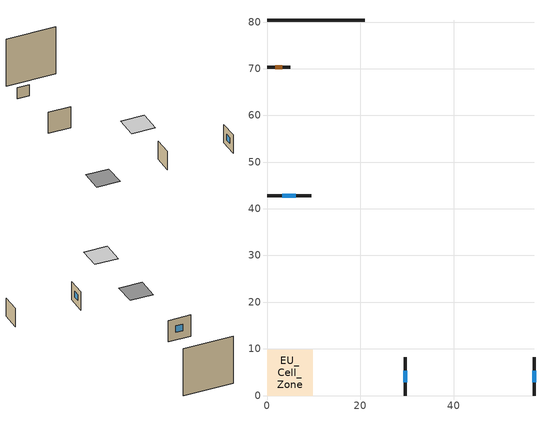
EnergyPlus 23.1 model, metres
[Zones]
EU_Cell_Zone
 floor othersidecoefficients (EU_IT.MidClim.SFH-TH.07.Gen.ReEx.001.001_floor_1_Construction): 0,0 9.8,0 9.8,9.8 0,9.8 z0
 wall outside (EU_IT.MidClim.SFH-TH.07.Gen.ReEx.001.001_wall_1_east_1_Construction): 29.6,0 29.6,8.16 z0:8.16
 wall outside (EU_IT.MidClim.SFH-TH.07.Gen.ReEx.001.001_wall_1_south_2_Construction): 9.43,42.76 0,42.76 z0:9.43
 wall outside (EU_IT.MidClim.SFH-TH.07.Gen.ReEx.001.001_wall_1_west_3_Construction): 57.18,8.16 57.18,0 z0:8.16
 wall outside (EU_IT.MidClim.SFH-TH.07.Gen.ReEx.001.001_wall_1_south_4_Construction): 4.98,70.35 0,70.35 z0:4.98
 wall othersidecoefficients (EU_IT.MidClim.SFH-TH.07.Gen.ReEx.001.001_thermal_bridge_Construction): 20.95,80.33 0,80.33 z0:20.95
 window (EU_IT.MidClim.SFH-TH.07.Gen.ReEx.001.001_window_east_1_Construction): 29.6,2.81 29.6,5.35 z2.81:5.35
 window (EU_IT.MidClim.SFH-TH.07.Gen.ReEx.001.001_window_south_2_Construction): 6.18,42.76 3.25,42.76 z3.25:6.18
 window (EU_IT.MidClim.SFH-TH.07.Gen.ReEx.001.001_window_west_3_Construction): 57.18,5.35 57.18,2.81 z2.81:5.35
 door (EU_IT.MidClim.SFH-TH.07.Gen.ReEx.001.001_door_south_4_Construction): 3.27,70.35 1.72,70.35 z1.72:3.27
 ceiling othersidecoefficients (EU_IT.MidClim.SFH-TH.07.Gen.ReEx.001.001_roof_2_Construction): 14.8,0 24.6,0 24.6,9.8 14.8,9.8 z20
[Building]
EU Step8 Campaign Cell: North Axis=0; Terrain=City; Solar Distribution=FullExterior
[Site:Location]
Bologna: Latitude=44.5; Longitude=11.25; Time Zone=1; Elevation=37
[SizingPeriod:WeatherFileDays]
AnnualSizingPeriod: Begin Month=1; Begin Day of Month=1; End Month=12; End Day of Month=31; Use Weather File Daylight Saving Period=No; Use Weather File Rain and Snow Indicators=No
[MATERIAL]
EU_InternalMass_Material: Roughness=MediumRough; Thickness=0.1; Conductivity=1; Density=1800; Specific Heat=900; Thermal Absorptance=0.9; Solar Absorptance=0.7; Visible Absorptance=0.7
[MATERIAL:NOMASS] Roughness=MediumRough; Thermal Absorptance=0.9; Solar Absorptance=0.7; Visible Absorptance=0.7
Name | Thermal Resistance
EU_IT.MidClim.SFH-TH.07.Gen.ReEx.001.001_floor_1_NoMass | 1.49599
EU_IT.MidClim.SFH-TH.07.Gen.ReEx.001.001_roof_2_NoMass | 1.66944
EU_IT.MidClim.SFH-TH.07.Gen.ReEx.001.001_wall_1_east_1_NoMass; EU_IT.MidClim.SFH-TH.07.Gen.ReEx.001.001_wall_1_south_2_NoMass; EU_IT.MidClim.SFH-TH.07.Gen.ReEx.001.001_wall_1_west_3_NoMass; EU_IT.MidClim.SFH-TH.07.Gen.ReEx.001.001_wall_1_south_4_NoMass | 1.55664
EU_IT.MidClim.SFH-TH.07.Gen.ReEx.001.001_door_south_4_NoMass | 0.677596
EU_IT.MidClim.SFH-TH.07.Gen.ReEx.001.001_thermal_bridge_NoMass | 23.0383
[WINDOWMATERIAL:SIMPLEGLAZINGSYSTEM] UFactor=2.43074; Solar Heat Gain Coefficient=0.75; Visible Transmittance=0.75
EU_IT.MidClim.SFH-TH.07.Gen.ReEx.001.001_window_east_1_SimpleGlazing; EU_IT.MidClim.SFH-TH.07.Gen.ReEx.001.001_window_south_2_SimpleGlazing; EU_IT.MidClim.SFH-TH.07.Gen.ReEx.001.001_window_west_3_SimpleGlazing
[CONSTRUCTION]
EU_IT.MidClim.SFH-TH.07.Gen.ReEx.001.001_floor_1_Construction: EU_IT.MidClim.SFH-TH.07.Gen.ReEx.001.001_floor_1_NoMass
EU_IT.MidClim.SFH-TH.07.Gen.ReEx.001.001_roof_2_Construction: EU_IT.MidClim.SFH-TH.07.Gen.ReEx.001.001_roof_2_NoMass
EU_IT.MidClim.SFH-TH.07.Gen.ReEx.001.001_wall_1_east_1_Construction: EU_IT.MidClim.SFH-TH.07.Gen.ReEx.001.001_wall_1_east_1_NoMass
EU_IT.MidClim.SFH-TH.07.Gen.ReEx.001.001_window_east_1_Construction: EU_IT.MidClim.SFH-TH.07.Gen.ReEx.001.001_window_east_1_SimpleGlazing
EU_IT.MidClim.SFH-TH.07.Gen.ReEx.001.001_wall_1_south_2_Construction: EU_IT.MidClim.SFH-TH.07.Gen.ReEx.001.001_wall_1_south_2_NoMass
EU_IT.MidClim.SFH-TH.07.Gen.ReEx.001.001_window_south_2_Construction: EU_IT.MidClim.SFH-TH.07.Gen.ReEx.001.001_window_south_2_SimpleGlazing
EU_IT.MidClim.SFH-TH.07.Gen.ReEx.001.001_wall_1_west_3_Construction: EU_IT.MidClim.SFH-TH.07.Gen.ReEx.001.001_wall_1_west_3_NoMass
EU_IT.MidClim.SFH-TH.07.Gen.ReEx.001.001_window_west_3_Construction: EU_IT.MidClim.SFH-TH.07.Gen.ReEx.001.001_window_west_3_SimpleGlazing
EU_IT.MidClim.SFH-TH.07.Gen.ReEx.001.001_wall_1_south_4_Construction: EU_IT.MidClim.SFH-TH.07.Gen.ReEx.001.001_wall_1_south_4_NoMass
EU_IT.MidClim.SFH-TH.07.Gen.ReEx.001.001_door_south_4_Construction: EU_IT.MidClim.SFH-TH.07.Gen.ReEx.001.001_door_south_4_NoMass
EU_IT.MidClim.SFH-TH.07.Gen.ReEx.001.001_thermal_bridge_Construction: EU_IT.MidClim.SFH-TH.07.Gen.ReEx.001.001_thermal_bridge_NoMass
EU_InternalMass_Construction: EU_InternalMass_Material
[ZONE]
EU_Cell_Zone: Type=1; Multiplier=1; Ceiling Height=1.7596; Volume=604.6; Floor Area=171.8; Part of Total Floor Area=Yes
[INTERNALMASS]
EU_Cell_Zone_EU_InternalMass: Construction=EU_InternalMass_Construction; Zone or ZoneList=EU_Cell_Zone; Surface Area=171.8
[SURFACEPROPERTY:OTHERSIDECOEFFICIENTS] Combined ConvectiveRadiative Film Coefficient=0; Constant Temperature=0; Constant Temperature Coefficient=0; Ground Temperature Coefficient=0; Wind Speed Coefficient=0; Sinusoidal Variation of Constant Temperature Coefficient=No; Period of Sinusoidal Variation=24; Previous Other Side Temperature Coefficient=0
Name | External DryBulb Temperature Coefficient | Zone Air Temperature Coefficient
EU_IT.MidClim.SFH-TH.07.Gen.ReEx.001.001_floor_1_b0.406174 | 0.406174 | 0.593826
EU_IT.MidClim.SFH-TH.07.Gen.ReEx.001.001_roof_2_b0.8285 | 0.8285 | 0.1715
EU_IT.MidClim.SFH-TH.07.Gen.ReEx.001.001_wall_1_east_1_b1; EU_IT.MidClim.SFH-TH.07.Gen.ReEx.001.001_wall_1_south_2_b1; EU_IT.MidClim.SFH-TH.07.Gen.ReEx.001.001_wall_1_west_3_b1; EU_IT.MidClim.SFH-TH.07.Gen.ReEx.001.001_wall_1_south_4_b1; EU_IT.MidClim.SFH-TH.07.Gen.ReEx.001.001_thermal_bridge_b1 | 1 | 0
[OTHEREQUIPMENT]
EU_Step8_InternalGain_it__IT.MidClim.SFH-TH.07.Gen.ReEx.001.001__f030_f030: Fuel Type=Electricity; Zone or ZoneList or Space or SpaceList=EU_Cell_Zone; Schedule=EU_Step8_GainSchedule_it__IT.MidClim.SFH-TH.07.Gen.ReEx.001.001__f030_f030; Design Level Calculation Method=Watts/Area; Power per Zone Floor Area=1; Fraction Latent=0; Fraction Radiant=0; Fraction Lost=0; Carbon Dioxide Generation Rate=0; EndUse Subcategory=EU_Step8_InternalGains
[ZONEVENTILATION:DESIGNFLOWRATE]
EU_ConstantAir_EU_Cell_Zone: Zone or ZoneList or Space or SpaceList=EU_Cell_Zone; Schedule=EU_AlwaysOn; Design Flow Rate Calculation Method=AirChanges/Hour; Air Changes per Hour=0.434061; Ventilation Type=Natural; Fan Pressure Rise=0; Fan Total Efficiency=1; Constant Term Coefficient=1; Temperature Term Coefficient=0; Velocity Term Coefficient=0; Velocity Squared Term Coefficient=0; Minimum Indoor Temperature=-100; Maximum Indoor Temperature=100; Delta Temperature=-100; Minimum Outdoor Temperature=-100; Maximum Outdoor Temperature=100; Maximum Wind Speed=40
[HVACTEMPLATE:THERMOSTAT]
EU_HeatOnly_EU_Cell_Zone: Constant Heating Setpoint=20; Constant Cooling Setpoint=50
[HVACTEMPLATE:ZONE:IDEALLOADSAIRSYSTEM]
EU_Cell_Zone: Template Thermostat=EU_HeatOnly_EU_Cell_Zone; System Availability Schedule=EU_AlwaysOn; Maximum Heating Supply Air Temperature=50; Minimum Cooling Supply Air Temperature=13; Maximum Heating Supply Air Humidity Ratio=0.0156; Minimum Cooling Supply Air Humidity Ratio=0.0077; Heating Limit=NoLimit; Cooling Limit=NoLimit; Heating Availability Schedule=EU_AlwaysOn; Cooling Availability Schedule=EU_CoolingOff; Dehumidification Control Type=ConstantSensibleHeatRatio; Cooling Sensible Heat Ratio=0.7; Dehumidification Setpoint=60; Humidification Control Type=None; Humidification Setpoint=30; Outdoor Air Method=None; Outdoor Air Flow Rate per Person=0.00944; Outdoor Air Flow Rate per Zone Floor Area=0; Outdoor Air Flow Rate per Zone=0; Demand Controlled Ventilation Type=None; Outdoor Air Economizer Type=NoEconomizer; Heat Recovery Type=None; Sensible Heat Recovery Effectiveness=0.7; Latent Heat Recovery Effectiveness=0.65
[SIZING:ZONE]
EU_Cell_Zone: Zone Cooling Design Supply Air Temperature Input Method=SupplyAirTemperature; Zone Cooling Design Supply Air Temperature=13; Zone Heating Design Supply Air Temperature Input Method=SupplyAirTemperature; Zone Heating Design Supply Air Temperature=50; Zone Cooling Design Supply Air Humidity Ratio=0.008; Zone Heating Design Supply Air Humidity Ratio=0.008; Cooling Design Air Flow Method=DesignDay; Cooling Design Air Flow Rate=0; Cooling Minimum Air Flow per Zone Floor Area=0.000762; Cooling Minimum Air Flow=0; Cooling Minimum Air Flow Fraction=0.2; Heating Design Air Flow Method=DesignDay; Heating Design Air Flow Rate=0; Heating Maximum Air Flow per Zone Floor Area=0.002032; Heating Maximum Air Flow=0.141576; Heating Maximum Air Flow Fraction=0.3; Account for Dedicated Outdoor Air System=No; Dedicated Outdoor Air System Control Strategy=NeutralSupplyAir; Dedicated Outdoor Air Low Setpoint Temperature for Design=autosize; Dedicated Outdoor Air High Setpoint Temperature for Design=autosize; Zone Load Sizing Method=Sensible Load Only No Latent Load; Zone Latent Cooling Design Supply Air Humidity Ratio Input Method=HumidityRatioDifference; Zone Cooling Design Supply Air Humidity Ratio Difference=0.005; Zone Latent Heating Design Supply Air Humidity Ratio Input Method=HumidityRatioDifference; Zone Humidification Design Supply Air Humidity Ratio Difference=0.005
[SCHEDULE:CONSTANT]
Name | Hourly Value
EU_AlwaysOn | 1
EU_CoolingOff | 0
[SCHEDULE:FILE]
EU_Step8_GainSchedule_it__IT.MidClim.SFH-TH.07.Gen.ReEx.001.001__f030_f030: File=C:\Users\o_iseri\Desktop\OpenUBEM\openubem\outputs\eu_certified_rerun_2026-08-28\rep2\schedules\it__IT.MidClim.SFH-TH.07.Gen.ReEx.001.001__f030.csv; Column Number=1; Rows to Skip at Top=0; Number of Hours of Data=8760; Column Separator=Comma; Interpolate to Timestep=No; Minutes per Item=60; Adjust Schedule for Daylight Savings=Yes
